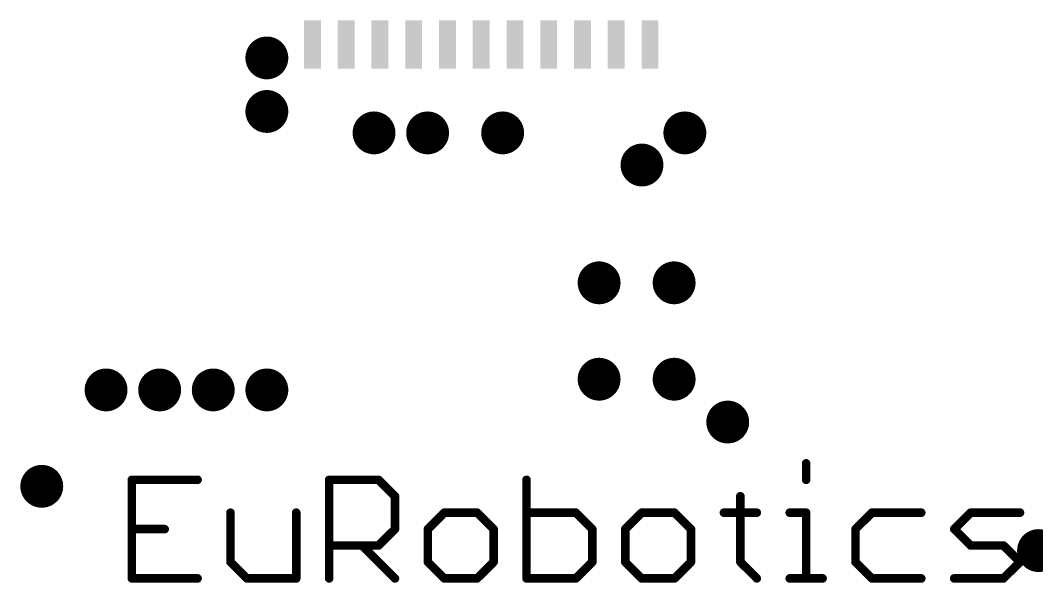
# Model space of a CAD drawing. Extents: x -10 to 136, y 0 to 101.
# Drawn here: x 66.55 to 90.63, y 35.05 to 48.39 of the extents above; entities that cross this region are included whole.
import ezdxf

# ---------------------------------------------------------------- set-up
doc = ezdxf.new("R2010")
doc.units = 0
for name, color, linetype in [('18', 92, 'CONTINUOUS'), ('21', 253, 'CONTINUOUS'), ('51', 253, 'CONTINUOUS')]:
    doc.layers.add(name, color=color, linetype=linetype)

# ---------------------------------------------------------------- blocks, each defined once
blk = doc.blocks.new('RECT')
blk.add_solid([(-0.5, -0.5), (0.5, -0.5), (-0.5, 0.5), (0.5, 0.5)])
blk = doc.blocks.new('ROUNDV')
at = {"const_width": 0.5}
blk.add_lwpolyline([(0, -0.25, 1), (0, 0.25, 1), (0, -0.25)], format="xyb", dxfattribs=at)

msp = doc.modelspace()

# ---------------------------------------------------------------- linework, layer by layer
at = {"layer": '21', "const_width": 0.2032}
for points in [[(85.1706, 37.8821), (85.1706, 37.4923)], [(70.7487, 37.4923), (69.1896, 37.4923)], [(69.1896, 37.4923), (69.1896, 35.1536)], [(73.867, 35.1536), (73.867, 37.4923)], [(73.867, 37.4923), (75.0363, 37.4923)], [(75.0363, 37.4923), (75.4261, 37.1025)], [(78.5444, 37.4923), (78.5444, 35.1536)], [(75.4261, 37.1025), (75.4261, 36.3229)], [(83.6115, 37.1025), (83.6115, 35.5433)], [(71.5283, 36.7127), (71.5283, 35.5433)], [(73.0874, 35.1536), (73.0874, 36.7127)], [(76.5954, 36.7127), (76.2057, 36.3229)], [(77.375, 36.7127), (76.5954, 36.7127)], [(77.7648, 36.3229), (77.375, 36.7127)], [(79.7137, 36.7127), (78.5444, 36.7127)], [(80.1035, 36.3229), (79.7137, 36.7127)], [(81.2728, 36.7127), (80.8831, 36.3229)], [(82.0524, 36.7127), (81.2728, 36.7127)], [(82.4422, 36.3229), (82.0524, 36.7127)], [(83.2218, 36.7127), (84.0013, 36.7127)], [(84.7809, 36.7127), (85.1706, 36.7127)], [(85.1706, 36.7127), (85.1706, 35.1536)], [(86.7297, 36.7127), (86.34, 36.3229)], [(87.8991, 36.7127), (86.7297, 36.7127)], [(88.6787, 36.3229), (89.0684, 36.7127)], [(89.0684, 36.7127), (90.2378, 36.7127)], [(69.1896, 36.3229), (69.9691, 36.3229)], [(75.4261, 36.3229), (75.0363, 35.9331)], [(76.2057, 36.3229), (76.2057, 35.5433)], [(77.7648, 35.5433), (77.7648, 36.3229)], [(80.1035, 35.5433), (80.1035, 36.3229)], [(80.8831, 36.3229), (80.8831, 35.5433)], [(82.4422, 35.5433), (82.4422, 36.3229)], [(86.34, 36.3229), (86.34, 35.5433)], [(89.0684, 35.9331), (88.6787, 36.3229)], [(75.0363, 35.9331), (73.867, 35.9331)], [(74.6465, 35.9331), (75.4261, 35.1536)], [(89.848, 35.9331), (89.0684, 35.9331)], [(90.2378, 35.5433), (89.848, 35.9331)], [(71.5283, 35.5433), (71.918, 35.1536)], [(76.2057, 35.5433), (76.5954, 35.1536)], [(77.375, 35.1536), (77.7648, 35.5433)], [(79.7137, 35.1536), (80.1035, 35.5433)], [(80.8831, 35.5433), (81.2728, 35.1536)], [(82.0524, 35.1536), (82.4422, 35.5433)], [(83.6115, 35.5433), (84.0013, 35.1536)], [(86.34, 35.5433), (86.7297, 35.1536)], [(89.848, 35.1536), (90.2378, 35.5433)], [(69.1896, 35.1536), (70.7487, 35.1536)], [(71.918, 35.1536), (73.0874, 35.1536)], [(76.5954, 35.1536), (77.375, 35.1536)], [(78.5444, 35.1536), (79.7137, 35.1536)], [(81.2728, 35.1536), (82.0524, 35.1536)], [(84.7809, 35.1536), (85.5604, 35.1536)], [(86.7297, 35.1536), (87.8991, 35.1536)], [(88.6787, 35.1536), (89.848, 35.1536)]]:
    msp.add_lwpolyline(points, dxfattribs=at)
at = {"layer": '21', "const_width": 0.1016}
for points in [[(85.2214, 37.8821, 1), (85.1198, 37.8821)], [(69.1896, 37.5431, 1), (69.1896, 37.4415)], [(69.2404, 37.4923, 1), (69.1388, 37.4923)], [(70.7487, 37.4415, 1), (70.7487, 37.5431)], [(73.9178, 37.4923, 1), (73.8162, 37.4923)], [(73.867, 37.5431, 1), (73.867, 37.4415)], [(75.0722, 37.5282, 1), (75.0004, 37.4564)], [(75.0363, 37.4415, 1), (75.0363, 37.5431)], [(78.5952, 37.4923, 1), (78.4936, 37.4923)], [(85.1198, 37.4923, 1), (85.2214, 37.4923)], [(75.4769, 37.1025, 1), (75.3753, 37.1025)], [(75.3902, 37.0666, 1), (75.462, 37.1384)], [(83.6623, 37.1025, 1), (83.5607, 37.1025)], [(71.5791, 36.7127, 1), (71.4775, 36.7127)], [(73.1382, 36.7127, 1), (73.0366, 36.7127)], [(76.5954, 36.7635, 1), (76.5954, 36.6619)], [(76.6313, 36.6768, 1), (76.5595, 36.7486)], [(77.4109, 36.7486, 1), (77.3391, 36.6768)], [(77.375, 36.6619, 1), (77.375, 36.7635)], [(78.5444, 36.7635, 1), (78.5444, 36.6619)], [(79.7496, 36.7486, 1), (79.6778, 36.6768)], [(79.7137, 36.6619, 1), (79.7137, 36.7635)], [(81.2728, 36.7635, 1), (81.2728, 36.6619)], [(81.3087, 36.6768, 1), (81.2369, 36.7486)], [(82.0883, 36.7486, 1), (82.0165, 36.6768)], [(82.0524, 36.6619, 1), (82.0524, 36.7635)], [(83.2218, 36.7635, 1), (83.2218, 36.6619)], [(84.0013, 36.6619, 1), (84.0013, 36.7635)], [(84.7809, 36.7635, 1), (84.7809, 36.6619)], [(85.2214, 36.7127, 1), (85.1198, 36.7127)], [(85.1706, 36.6619, 1), (85.1706, 36.7635)], [(86.7297, 36.7635, 1), (86.7297, 36.6619)], [(86.7656, 36.6768, 1), (86.6938, 36.7486)], [(87.8991, 36.6619, 1), (87.8991, 36.7635)], [(89.0684, 36.7635, 1), (89.0684, 36.6619)], [(89.1043, 36.6768, 1), (89.0325, 36.7486)], [(90.2378, 36.6619, 1), (90.2378, 36.7635)], [(69.1896, 36.3737, 1), (69.1896, 36.2721)], [(69.9691, 36.2721, 1), (69.9691, 36.3737)], [(75.3753, 36.3229, 1), (75.4769, 36.3229)], [(75.462, 36.287, 1), (75.3902, 36.3588)], [(76.2565, 36.3229, 1), (76.1549, 36.3229)], [(76.1698, 36.3588, 1), (76.2416, 36.287)], [(77.8156, 36.3229, 1), (77.714, 36.3229)], [(77.7289, 36.287, 1), (77.8007, 36.3588)], [(80.1543, 36.3229, 1), (80.0527, 36.3229)], [(80.0676, 36.287, 1), (80.1394, 36.3588)], [(80.9339, 36.3229, 1), (80.8323, 36.3229)], [(80.8472, 36.3588, 1), (80.919, 36.287)], [(82.493, 36.3229, 1), (82.3914, 36.3229)], [(82.4063, 36.287, 1), (82.4781, 36.3588)], [(86.3908, 36.3229, 1), (86.2892, 36.3229)], [(86.3041, 36.3588, 1), (86.3759, 36.287)], [(88.7146, 36.3588, 1), (88.6428, 36.287)], [(88.6428, 36.3588, 1), (88.7146, 36.287)], [(73.867, 35.9839, 1), (73.867, 35.8823)], [(74.6824, 35.969, 1), (74.6106, 35.8972)], [(75.0004, 35.969, 1), (75.0722, 35.8972)], [(75.0363, 35.8823, 1), (75.0363, 35.9839)], [(89.0684, 35.9839, 1), (89.0684, 35.8823)], [(89.0325, 35.8972, 1), (89.1043, 35.969)], [(89.8839, 35.969, 1), (89.8121, 35.8972)], [(89.848, 35.8823, 1), (89.848, 35.9839)], [(71.5642, 35.5792, 1), (71.4924, 35.5074)], [(71.4775, 35.5433, 1), (71.5791, 35.5433)], [(76.2416, 35.5792, 1), (76.1698, 35.5074)], [(76.1549, 35.5433, 1), (76.2565, 35.5433)], [(77.714, 35.5433, 1), (77.8156, 35.5433)], [(77.8007, 35.5074, 1), (77.7289, 35.5792)], [(80.0527, 35.5433, 1), (80.1543, 35.5433)], [(80.1394, 35.5074, 1), (80.0676, 35.5792)], [(80.919, 35.5792, 1), (80.8472, 35.5074)], [(80.8323, 35.5433, 1), (80.9339, 35.5433)], [(82.3914, 35.5433, 1), (82.493, 35.5433)], [(82.4781, 35.5074, 1), (82.4063, 35.5792)], [(83.6474, 35.5792, 1), (83.5756, 35.5074)], [(83.5607, 35.5433, 1), (83.6623, 35.5433)], [(86.3759, 35.5792, 1), (86.3041, 35.5074)], [(86.2892, 35.5433, 1), (86.3908, 35.5433)], [(90.2737, 35.5074, 1), (90.2019, 35.5792)], [(90.2019, 35.5074, 1), (90.2737, 35.5792)], [(69.1896, 35.2044, 1), (69.1896, 35.1028)], [(69.1388, 35.1536, 1), (69.2404, 35.1536)], [(70.7487, 35.1028, 1), (70.7487, 35.2044)], [(71.918, 35.2044, 1), (71.918, 35.1028)], [(71.8821, 35.1177, 1), (71.9539, 35.1895)], [(73.0366, 35.1536, 1), (73.1382, 35.1536)], [(73.0874, 35.1028, 1), (73.0874, 35.2044)], [(73.8162, 35.1536, 1), (73.9178, 35.1536)], [(75.3902, 35.1177, 1), (75.462, 35.1895)], [(76.5954, 35.2044, 1), (76.5954, 35.1028)], [(76.5595, 35.1177, 1), (76.6313, 35.1895)], [(77.3391, 35.1895, 1), (77.4109, 35.1177)], [(77.375, 35.1028, 1), (77.375, 35.2044)], [(78.5444, 35.2044, 1), (78.5444, 35.1028)], [(78.4936, 35.1536, 1), (78.5952, 35.1536)], [(79.6778, 35.1895, 1), (79.7496, 35.1177)], [(79.7137, 35.1028, 1), (79.7137, 35.2044)], [(81.2728, 35.2044, 1), (81.2728, 35.1028)], [(81.2369, 35.1177, 1), (81.3087, 35.1895)], [(82.0165, 35.1895, 1), (82.0883, 35.1177)], [(82.0524, 35.1028, 1), (82.0524, 35.2044)], [(83.9654, 35.1177, 1), (84.0372, 35.1895)], [(84.7809, 35.2044, 1), (84.7809, 35.1028)], [(85.1198, 35.1536, 1), (85.2214, 35.1536)], [(85.5604, 35.1028, 1), (85.5604, 35.2044)], [(86.7297, 35.2044, 1), (86.7297, 35.1028)], [(86.6938, 35.1177, 1), (86.7656, 35.1895)], [(87.8991, 35.1028, 1), (87.8991, 35.2044)], [(88.6787, 35.2044, 1), (88.6787, 35.1028)], [(89.8121, 35.1895, 1), (89.8839, 35.1177)], [(89.848, 35.1028, 1), (89.848, 35.2044)]]:
    msp.add_lwpolyline(points, format="xyb", dxfattribs=at)

# ---------------------------------------------------------------- block references
at = {"layer": '18', "xscale": 1.016, "yscale": 1.016}
for p in [(72.39, 47.498), (72.39, 46.228), (74.93, 45.72), (76.2, 45.72), (77.978, 45.72), (82.296, 45.72), (81.28, 44.958), (80.264, 42.164), (82.042, 42.164), (80.264, 39.878), (82.042, 39.878), (68.58, 39.624), (69.85, 39.624), (71.12, 39.624), (72.39, 39.624), (83.312, 38.862), (67.056, 37.338), (90.678, 35.814)]:
    msp.add_blockref('ROUNDV', p, dxfattribs=at)
at = {"layer": '51', "yscale": 1.1501}
for p, xscale in [((73.47, 47.8149), 0.3998), ((74.27, 47.8149), 0.4), ((75.0701, 47.8149), 0.4), ((75.8699, 47.8149), 0.4001), ((76.67, 47.8149), 0.4001), ((77.47, 47.8149), 0.3998), ((78.2699, 47.8149), 0.4001), ((79.07, 47.8149), 0.4001), ((79.8699, 47.8149), 0.4), ((80.67, 47.8149), 0.4), ((81.47, 47.8149), 0.3998)]:
    msp.add_blockref('RECT', p, dxfattribs=dict(at, xscale=xscale))

doc.saveas('drawing.dxf')
